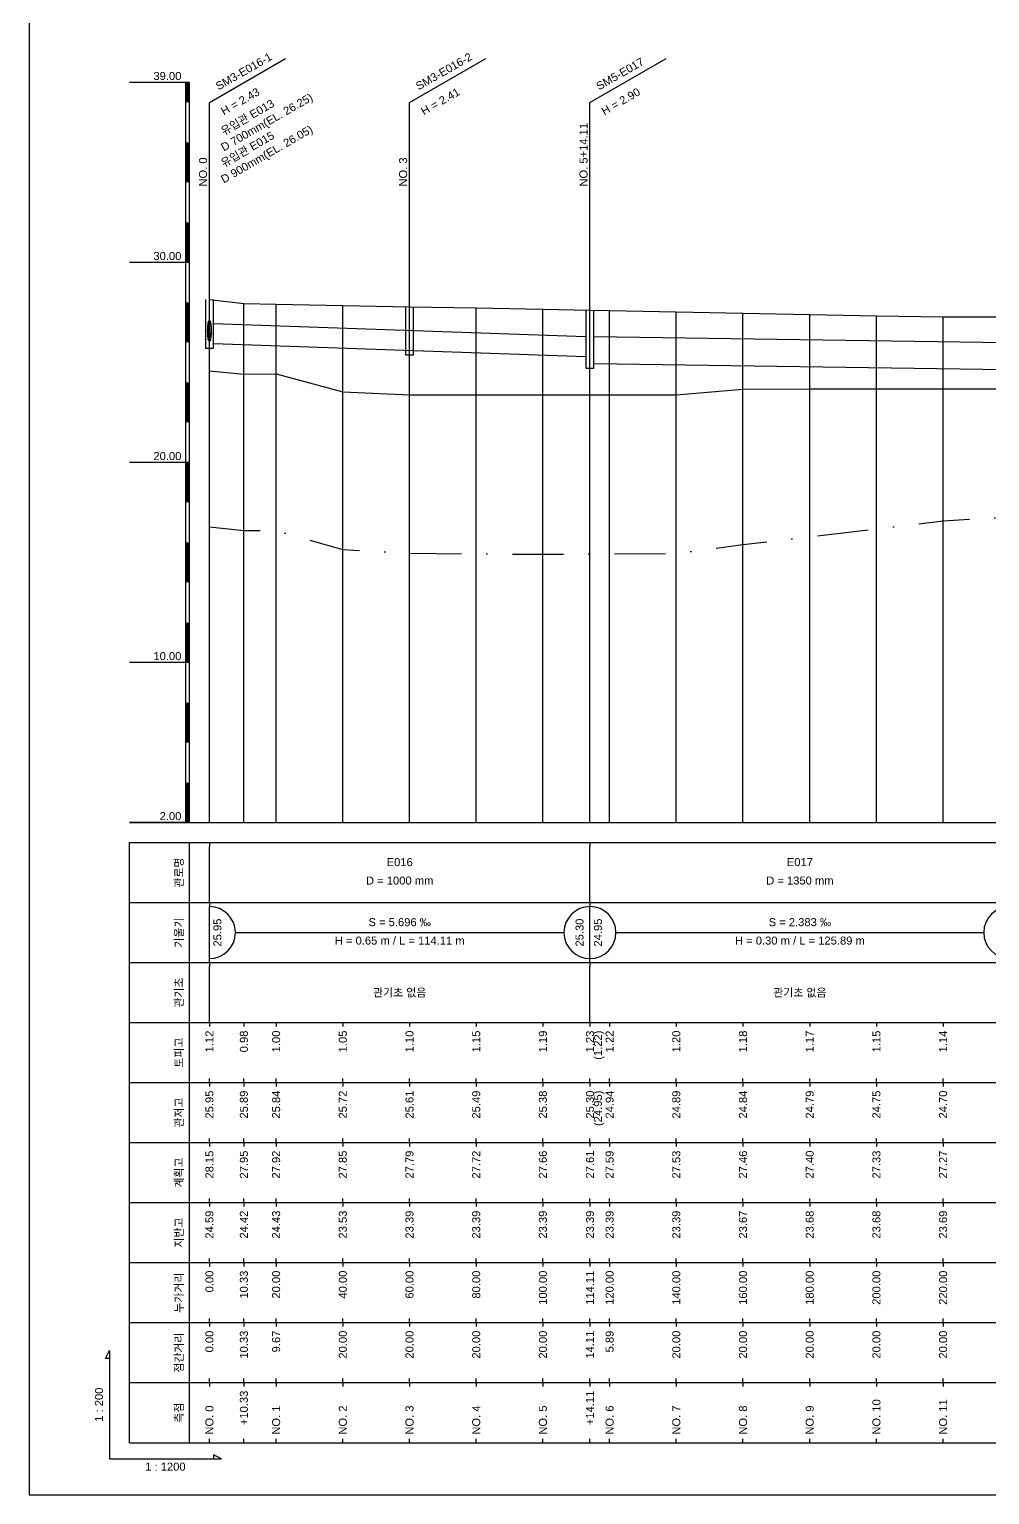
# Model space of a CAD drawing. Header units: millimetres. Extents: x -7351 to 135086, y 1419 to 5643.
# Drawn here: x 55729.4 to 55969.3, y 1419 to 1785.3 of the extents above; entities that cross this region are included whole.
import ezdxf
from ezdxf.enums import TextEntityAlignment as Align

# ---------------------------------------------------------------- set-up
doc = ezdxf.new("R2010")
doc.units = ezdxf.units.MM
doc.linetypes.add('DASHDOT', pattern=[25.4, 12.7, -6.35, 0, -6.35])
for name, color, linetype in [('KZ_종단_계획선', 1, 'Continuous'), ('KZ_종단_관로', 4, 'Continuous'), ('KZ_종단_깃발', 7, 'Continuous'), ('KZ_종단_도각', 7, 'Continuous'), ('KZ_종단_맨홀', 4, 'Continuous'), ('KZ_종단_수직선', 7, 'Continuous'), ('KZ_종단_암선1', 56, 'DASHDOT'), ('KZ_종단_원형관', 4, 'Continuous'), ('KZ_종단_지반선', 3, 'Continuous'), ('KZ_종단_테이블문자', 7, 'Continuous'), ('KZ_종단_테이블선', 7, 'Continuous'), ('KZ_종단_폴대', 7, 'Continuous')]:
    doc.layers.add(name, color=color, linetype=linetype)
doc.styles.get("Standard").update_dxf_attribs({"font": 'arial.ttf'})

msp = doc.modelspace()

# ---------------------------------------------------------------- linework, layer by layer
at = {"layer": 'KZ_종단_계획선'}
msp.add_lwpolyline([(55774.36, 1717.78), (55782.97, 1716.79), (55791.03, 1716.63), (55807.69, 1716.3), (55824.36, 1715.98), (55841.03, 1715.65), (55857.69, 1715.32), (55869.45, 1715.09), (55874.36, 1715), (55891.03, 1714.67), (55907.69, 1714.34), (55924.36, 1714.02), (55941.03, 1713.69), (55957.69, 1713.41), (55974.36, 1713.47)], dxfattribs=at)
at = {"layer": 'KZ_종단_관로'}
for p, q in [((55775.36, 1711.79), (55868.45, 1708.54)), ((55870.45, 1708.54), (55973.36, 1707.04)), ((55775.36, 1706.79), (55868.45, 1703.54)), ((55870.45, 1701.79), (55973.36, 1700.29))]:
    msp.add_line(p, q, dxfattribs=at)
at = {"layer": 'KZ_종단_깃발'}
for p, q in [((55774.36, 1766.99), (55793.41, 1777.99)), ((55824.36, 1766.99), (55843.41, 1777.99)), ((55869.45, 1766.99), (55888.51, 1777.99)), ((55774.36, 1587.04), (55774.36, 1766.99)), ((55824.36, 1587.04), (55824.36, 1766.99)), ((55869.45, 1587.04), (55869.45, 1766.99))]:
    msp.add_line(p, q, dxfattribs=at)
at = {"layer": 'KZ_종단_도각'}
msp.add_lwpolyline([(55729.36, 1419.04), (56570.36, 1419.04), (56570.36, 2013.04), (55729.36, 2013.04)], close=True, dxfattribs=at)
at = {"layer": 'KZ_종단_맨홀'}
for points in [[(55773.36, 1717.78), (55773.36, 1705.63), (55775.36, 1705.63), (55775.36, 1717.78)], [(55823.36, 1715.98), (55823.36, 1703.92), (55825.36, 1703.92), (55825.36, 1715.98)], [(55868.45, 1715.09), (55868.45, 1700.6), (55870.45, 1700.6), (55870.45, 1715.09)]]:
    msp.add_lwpolyline(points, dxfattribs=at)
at = {"layer": 'KZ_종단_수직선'}
for p, q in [((55774.36, 1587.04), (55774.36, 1717.78)), ((55782.97, 1587.04), (55782.97, 1716.79)), ((55791.03, 1587.04), (55791.03, 1716.63)), ((55807.69, 1587.04), (55807.69, 1716.3)), ((55824.36, 1587.04), (55824.36, 1715.98)), ((55841.03, 1587.04), (55841.03, 1715.65)), ((55857.69, 1587.04), (55857.69, 1715.32)), ((55869.45, 1587.04), (55869.45, 1715.09)), ((55874.36, 1587.04), (55874.36, 1715)), ((55891.03, 1587.04), (55891.03, 1714.67)), ((55907.69, 1587.04), (55907.69, 1714.34)), ((55924.36, 1587.04), (55924.36, 1714.02)), ((55941.03, 1587.04), (55941.03, 1713.69)), ((55957.69, 1587.04), (55957.69, 1713.41))]:
    msp.add_line(p, q, dxfattribs=at)
at = {"layer": 'KZ_종단_암선1', "flags": 128}
msp.add_lwpolyline([(55774.36, 1660.99), (55782.97, 1660.06), (55791.03, 1660.02), (55807.69, 1655.27), (55824.36, 1654.36), (55841.03, 1654.2), (55857.69, 1654.13), (55869.45, 1654.17), (55874.36, 1654.19), (55891.03, 1654.31), (55907.69, 1656.54), (55924.36, 1658.49), (55941.03, 1660.46), (55957.69, 1662.42), (55974.36, 1663.46), (55974.36, 1663.46), (55991.03, 1662.35), (56007.69, 1660.7), (56024.36, 1659.06), (56041.03, 1657.41), (56057.69, 1655.77), (56074.36, 1655.15), (56091.03, 1652.9), (56103.87, 1651.65), (56107.69, 1651.28), (56116.03, 1650.66), (56124.36, 1650.03), (56141.03, 1649.69), (56157.69, 1653.58), (56165.94, 1654.05), (56174.36, 1667.84), (56175.01, 1667.89), (56175.01, 1667.89), (56175.01, 1667.89), (56175.01, 1667.89), (56175.01, 1667.89), (56175.01, 1668.11), (56180.53, 1668.28)], dxfattribs=at)
at = {"layer": 'KZ_종단_원형관'}
for p, q in [((55773.93, 1710.37), (55773.95, 1710.81)), ((55773.95, 1710.81), (55773.98, 1711.23)), ((55773.98, 1711.23), (55774.02, 1711.6)), ((55774.02, 1711.6), (55774.08, 1711.92)), ((55774.02, 1710.33), (55774.03, 1710.68)), ((55774.03, 1710.68), (55774.04, 1711.03)), ((55774.04, 1711.03), (55774.07, 1711.35)), ((55774.07, 1711.35), (55774.1, 1711.64)), ((55774.08, 1711.92), (55774.14, 1712.19)), ((55774.1, 1711.64), (55774.14, 1711.89)), ((55774.14, 1712.19), (55774.21, 1712.38)), ((55774.14, 1711.89), (55774.19, 1712.1)), ((55774.19, 1712.1), (55774.24, 1712.25)), ((55774.21, 1712.38), (55774.28, 1712.5)), ((55774.24, 1712.25), (55774.3, 1712.34)), ((55774.28, 1712.5), (55774.36, 1712.54)), ((55774.3, 1712.34), (55774.36, 1712.37)), ((55774.36, 1712.54), (55774.44, 1712.5)), ((55774.36, 1712.37), (55774.42, 1712.34)), ((55774.42, 1712.34), (55774.48, 1712.25)), ((55774.44, 1712.5), (55774.51, 1712.38)), ((55774.48, 1712.25), (55774.53, 1712.1)), ((55774.51, 1712.38), (55774.58, 1712.19)), ((55774.53, 1712.1), (55774.58, 1711.89)), ((55774.58, 1712.19), (55774.64, 1711.92)), ((55774.58, 1711.89), (55774.62, 1711.64)), ((55774.62, 1711.64), (55774.65, 1711.35)), ((55774.64, 1711.92), (55774.7, 1711.6)), ((55774.65, 1711.35), (55774.68, 1711.03)), ((55774.68, 1711.03), (55774.69, 1710.68)), ((55774.69, 1710.68), (55774.7, 1710.33)), ((55774.7, 1711.6), (55774.74, 1711.23)), ((55774.74, 1711.23), (55774.77, 1710.81)), ((55774.77, 1710.81), (55774.79, 1710.37)), ((55773.92, 1709.91), (55773.93, 1710.37)), ((55773.93, 1709.46), (55773.92, 1709.91)), ((55773.95, 1709.02), (55773.93, 1709.46)), ((55773.98, 1708.6), (55773.95, 1709.02)), ((55774.02, 1708.23), (55773.98, 1708.6)), ((55774.03, 1709.97), (55774.02, 1710.33)), ((55774.08, 1707.9), (55774.02, 1708.23)), ((55774.04, 1709.63), (55774.03, 1709.97)), ((55774.07, 1709.31), (55774.04, 1709.63)), ((55774.1, 1709.02), (55774.07, 1709.31)), ((55774.14, 1707.64), (55774.08, 1707.9)), ((55774.14, 1708.77), (55774.1, 1709.02)), ((55774.19, 1708.56), (55774.14, 1708.77)), ((55774.21, 1707.45), (55774.14, 1707.64)), ((55774.24, 1708.41), (55774.19, 1708.56)), ((55774.28, 1707.33), (55774.21, 1707.45)), ((55774.3, 1708.32), (55774.24, 1708.41)), ((55774.36, 1707.29), (55774.28, 1707.33)), ((55774.36, 1708.29), (55774.3, 1708.32)), ((55774.42, 1708.32), (55774.36, 1708.29)), ((55774.44, 1707.33), (55774.36, 1707.29)), ((55774.48, 1708.41), (55774.42, 1708.32)), ((55774.51, 1707.45), (55774.44, 1707.33)), ((55774.53, 1708.56), (55774.48, 1708.41)), ((55774.58, 1707.64), (55774.51, 1707.45)), ((55774.58, 1708.77), (55774.53, 1708.56)), ((55774.62, 1709.02), (55774.58, 1708.77)), ((55774.64, 1707.9), (55774.58, 1707.64)), ((55774.65, 1709.31), (55774.62, 1709.02)), ((55774.7, 1708.23), (55774.64, 1707.9)), ((55774.68, 1709.63), (55774.65, 1709.31)), ((55774.69, 1709.97), (55774.68, 1709.63)), ((55774.7, 1710.33), (55774.69, 1709.97)), ((55774.74, 1708.6), (55774.7, 1708.23)), ((55774.77, 1709.02), (55774.74, 1708.6)), ((55774.79, 1709.46), (55774.77, 1709.02)), ((55774.79, 1710.37), (55774.8, 1709.91)), ((55774.8, 1709.91), (55774.79, 1709.46))]:
    msp.add_line(p, q, dxfattribs=at)
at = {"layer": 'KZ_종단_지반선', "flags": 128}
msp.add_lwpolyline([(55774.36, 1699.97), (55782.97, 1699.15), (55791.03, 1699.21), (55807.69, 1694.67), (55824.36, 1693.98), (55841.03, 1693.98), (55857.69, 1693.98), (55869.45, 1693.98), (55874.36, 1693.98), (55891.03, 1693.98), (55907.69, 1695.39), (55924.36, 1695.42), (55941.03, 1695.46), (55957.69, 1695.48), (55974.36, 1695.48)], dxfattribs=at)
at = {"layer": 'KZ_종단_테이블문자'}
for p, q in [((55774.36, 1582.04), (55774.36, 1581.04)), ((55774.36, 1568.04), (55774.36, 1581.04)), ((55869.45, 1582.04), (55869.45, 1581.04)), ((55869.45, 1582.04), (55869.45, 1581.04)), ((55869.45, 1568.04), (55869.45, 1581.04)), ((55869.45, 1568.04), (55869.45, 1581.04)), ((55774.36, 1567.04), (55774.36, 1568.04)), ((55869.45, 1567.04), (55869.45, 1568.04)), ((55869.45, 1567.04), (55869.45, 1568.04)), ((55774.36, 1567.04), (55774.36, 1566.04)), ((55774.36, 1553.04), (55774.36, 1566.04)), ((55869.45, 1567.04), (55869.45, 1566.04)), ((55869.45, 1567.04), (55869.45, 1566.04)), ((55869.45, 1553.04), (55869.45, 1566.04)), ((55869.45, 1553.04), (55869.45, 1566.04)), ((55780.78, 1559.54), (55863.03, 1559.54)), ((55875.87, 1559.54), (55967.94, 1559.54)), ((55774.36, 1552.04), (55774.36, 1553.04)), ((55869.45, 1552.04), (55869.45, 1553.04)), ((55869.45, 1552.04), (55869.45, 1553.04)), ((55774.36, 1552.04), (55774.36, 1551.04)), ((55774.36, 1538.04), (55774.36, 1551.04)), ((55869.45, 1552.04), (55869.45, 1551.04)), ((55869.45, 1552.04), (55869.45, 1551.04)), ((55869.45, 1538.04), (55869.45, 1551.04)), ((55869.45, 1538.04), (55869.45, 1551.04)), ((55774.36, 1537.04), (55774.36, 1538.04)), ((55869.45, 1537.04), (55869.45, 1538.04)), ((55869.45, 1537.04), (55869.45, 1538.04))]:
    msp.add_line(p, q, dxfattribs=at)
for centre, start, end in [((55774.36, 1559.54), 270, 90), ((55869.45, 1559.54), 90, 270), ((55869.45, 1559.54), 270, 90), ((55974.36, 1559.54), 90, 270)]:
    msp.add_arc(centre, 6.5, start, end, dxfattribs=at)
at = {"layer": 'KZ_종단_테이블선'}
for p, q in [((55754.36, 1587.04), (56185.53, 1587.04)), ((55754.36, 1567.04), (55754.36, 1582.04)), ((55754.36, 1582.04), (56185.53, 1582.04)), ((55769.36, 1567.04), (55769.36, 1582.04)), ((55754.36, 1552.04), (55754.36, 1567.04)), ((55754.36, 1567.04), (56185.53, 1567.04)), ((55769.36, 1552.04), (55769.36, 1567.04)), ((55754.36, 1537.04), (55754.36, 1552.04)), ((55754.36, 1552.04), (56185.53, 1552.04)), ((55769.36, 1537.04), (55769.36, 1552.04)), ((55754.36, 1522.04), (55754.36, 1537.04)), ((55754.36, 1537.04), (56185.53, 1537.04)), ((55769.36, 1522.04), (55769.36, 1537.04)), ((55774.36, 1537.04), (55774.36, 1536.04)), ((55782.97, 1537.04), (55782.97, 1536.04)), ((55791.03, 1537.04), (55791.03, 1536.04)), ((55807.69, 1537.04), (55807.69, 1536.04)), ((55824.36, 1537.04), (55824.36, 1536.04)), ((55841.03, 1537.04), (55841.03, 1536.04)), ((55857.69, 1537.04), (55857.69, 1536.04)), ((55869.45, 1537.04), (55869.45, 1536.04)), ((55874.36, 1537.04), (55874.36, 1536.04)), ((55891.03, 1537.04), (55891.03, 1536.04)), ((55907.69, 1537.04), (55907.69, 1536.04)), ((55924.36, 1537.04), (55924.36, 1536.04)), ((55941.03, 1537.04), (55941.03, 1536.04)), ((55957.69, 1537.04), (55957.69, 1536.04)), ((55754.36, 1507.04), (55754.36, 1522.04)), ((55754.36, 1522.04), (56185.53, 1522.04)), ((55769.36, 1507.04), (55769.36, 1522.04)), ((55774.36, 1522.04), (55774.36, 1523.04)), ((55774.36, 1522.04), (55774.36, 1521.04)), ((55782.97, 1522.04), (55782.97, 1523.04)), ((55782.97, 1522.04), (55782.97, 1521.04)), ((55791.03, 1522.04), (55791.03, 1523.04)), ((55791.03, 1522.04), (55791.03, 1521.04)), ((55807.69, 1522.04), (55807.69, 1523.04)), ((55807.69, 1522.04), (55807.69, 1521.04)), ((55824.36, 1522.04), (55824.36, 1523.04)), ((55824.36, 1522.04), (55824.36, 1521.04)), ((55841.03, 1522.04), (55841.03, 1523.04)), ((55841.03, 1522.04), (55841.03, 1521.04)), ((55857.69, 1522.04), (55857.69, 1523.04)), ((55857.69, 1522.04), (55857.69, 1521.04)), ((55869.45, 1522.04), (55869.45, 1523.04)), ((55869.45, 1522.04), (55869.45, 1521.04)), ((55874.36, 1522.04), (55874.36, 1523.04)), ((55874.36, 1522.04), (55874.36, 1521.04)), ((55891.03, 1522.04), (55891.03, 1523.04)), ((55891.03, 1522.04), (55891.03, 1521.04)), ((55907.69, 1522.04), (55907.69, 1523.04)), ((55907.69, 1522.04), (55907.69, 1521.04)), ((55924.36, 1522.04), (55924.36, 1523.04)), ((55924.36, 1522.04), (55924.36, 1521.04)), ((55941.03, 1522.04), (55941.03, 1523.04)), ((55941.03, 1522.04), (55941.03, 1521.04)), ((55957.69, 1522.04), (55957.69, 1523.04)), ((55957.69, 1522.04), (55957.69, 1521.04)), ((55754.36, 1492.04), (55754.36, 1507.04)), ((55754.36, 1507.04), (56185.53, 1507.04)), ((55769.36, 1492.04), (55769.36, 1507.04)), ((55774.36, 1507.04), (55774.36, 1508.04)), ((55774.36, 1507.04), (55774.36, 1506.04)), ((55782.97, 1507.04), (55782.97, 1508.04)), ((55782.97, 1507.04), (55782.97, 1506.04)), ((55791.03, 1507.04), (55791.03, 1508.04)), ((55791.03, 1507.04), (55791.03, 1506.04)), ((55807.69, 1507.04), (55807.69, 1508.04)), ((55807.69, 1507.04), (55807.69, 1506.04)), ((55824.36, 1507.04), (55824.36, 1508.04)), ((55824.36, 1507.04), (55824.36, 1506.04)), ((55841.03, 1507.04), (55841.03, 1508.04)), ((55841.03, 1507.04), (55841.03, 1506.04)), ((55857.69, 1507.04), (55857.69, 1508.04)), ((55857.69, 1507.04), (55857.69, 1506.04)), ((55869.45, 1507.04), (55869.45, 1508.04)), ((55869.45, 1507.04), (55869.45, 1506.04)), ((55874.36, 1507.04), (55874.36, 1508.04)), ((55874.36, 1507.04), (55874.36, 1506.04)), ((55891.03, 1507.04), (55891.03, 1508.04)), ((55891.03, 1507.04), (55891.03, 1506.04)), ((55907.69, 1507.04), (55907.69, 1508.04)), ((55907.69, 1507.04), (55907.69, 1506.04)), ((55924.36, 1507.04), (55924.36, 1508.04)), ((55924.36, 1507.04), (55924.36, 1506.04)), ((55941.03, 1507.04), (55941.03, 1508.04)), ((55941.03, 1507.04), (55941.03, 1506.04)), ((55957.69, 1507.04), (55957.69, 1508.04)), ((55957.69, 1507.04), (55957.69, 1506.04)), ((55754.36, 1477.04), (55754.36, 1492.04)), ((55754.36, 1492.04), (56185.53, 1492.04)), ((55769.36, 1477.04), (55769.36, 1492.04)), ((55774.36, 1492.04), (55774.36, 1493.04)), ((55774.36, 1492.04), (55774.36, 1491.04)), ((55782.97, 1492.04), (55782.97, 1493.04)), ((55782.97, 1492.04), (55782.97, 1491.04)), ((55791.03, 1492.04), (55791.03, 1493.04)), ((55791.03, 1492.04), (55791.03, 1491.04)), ((55807.69, 1492.04), (55807.69, 1493.04)), ((55807.69, 1492.04), (55807.69, 1491.04)), ((55824.36, 1492.04), (55824.36, 1493.04)), ((55824.36, 1492.04), (55824.36, 1491.04)), ((55841.03, 1492.04), (55841.03, 1493.04)), ((55841.03, 1492.04), (55841.03, 1491.04)), ((55857.69, 1492.04), (55857.69, 1493.04)), ((55857.69, 1492.04), (55857.69, 1491.04)), ((55869.45, 1492.04), (55869.45, 1493.04)), ((55869.45, 1492.04), (55869.45, 1491.04)), ((55874.36, 1492.04), (55874.36, 1493.04)), ((55874.36, 1492.04), (55874.36, 1491.04)), ((55891.03, 1492.04), (55891.03, 1493.04)), ((55891.03, 1492.04), (55891.03, 1491.04)), ((55907.69, 1492.04), (55907.69, 1493.04)), ((55907.69, 1492.04), (55907.69, 1491.04)), ((55924.36, 1492.04), (55924.36, 1493.04)), ((55924.36, 1492.04), (55924.36, 1491.04)), ((55941.03, 1492.04), (55941.03, 1493.04)), ((55941.03, 1492.04), (55941.03, 1491.04)), ((55957.69, 1492.04), (55957.69, 1493.04)), ((55957.69, 1492.04), (55957.69, 1491.04)), ((55754.36, 1462.04), (55754.36, 1477.04)), ((55754.36, 1477.04), (56185.53, 1477.04)), ((55769.36, 1462.04), (55769.36, 1477.04)), ((55774.36, 1477.04), (55774.36, 1478.04)), ((55774.36, 1477.04), (55774.36, 1476.04)), ((55782.97, 1477.04), (55782.97, 1478.04)), ((55782.97, 1477.04), (55782.97, 1476.04)), ((55791.03, 1477.04), (55791.03, 1478.04)), ((55791.03, 1477.04), (55791.03, 1476.04)), ((55807.69, 1477.04), (55807.69, 1478.04)), ((55807.69, 1477.04), (55807.69, 1476.04)), ((55824.36, 1477.04), (55824.36, 1478.04)), ((55824.36, 1477.04), (55824.36, 1476.04)), ((55841.03, 1477.04), (55841.03, 1478.04)), ((55841.03, 1477.04), (55841.03, 1476.04)), ((55857.69, 1477.04), (55857.69, 1478.04)), ((55857.69, 1477.04), (55857.69, 1476.04)), ((55869.45, 1477.04), (55869.45, 1478.04)), ((55869.45, 1477.04), (55869.45, 1476.04)), ((55874.36, 1477.04), (55874.36, 1478.04)), ((55874.36, 1477.04), (55874.36, 1476.04)), ((55891.03, 1477.04), (55891.03, 1478.04)), ((55891.03, 1477.04), (55891.03, 1476.04)), ((55907.69, 1477.04), (55907.69, 1478.04)), ((55907.69, 1477.04), (55907.69, 1476.04)), ((55924.36, 1477.04), (55924.36, 1478.04)), ((55924.36, 1477.04), (55924.36, 1476.04)), ((55941.03, 1477.04), (55941.03, 1478.04)), ((55941.03, 1477.04), (55941.03, 1476.04)), ((55957.69, 1477.04), (55957.69, 1478.04)), ((55957.69, 1477.04), (55957.69, 1476.04)), ((55754.36, 1447.04), (55754.36, 1462.04)), ((55754.36, 1462.04), (56185.53, 1462.04)), ((55769.36, 1447.04), (55769.36, 1462.04)), ((55774.36, 1462.04), (55774.36, 1463.04)), ((55774.36, 1462.04), (55774.36, 1461.04)), ((55782.97, 1462.04), (55782.97, 1463.04)), ((55782.97, 1462.04), (55782.97, 1461.04)), ((55791.03, 1462.04), (55791.03, 1463.04)), ((55791.03, 1462.04), (55791.03, 1461.04)), ((55807.69, 1462.04), (55807.69, 1463.04)), ((55807.69, 1462.04), (55807.69, 1461.04)), ((55824.36, 1462.04), (55824.36, 1463.04)), ((55824.36, 1462.04), (55824.36, 1461.04)), ((55841.03, 1462.04), (55841.03, 1463.04)), ((55841.03, 1462.04), (55841.03, 1461.04)), ((55857.69, 1462.04), (55857.69, 1463.04)), ((55857.69, 1462.04), (55857.69, 1461.04)), ((55869.45, 1462.04), (55869.45, 1463.04)), ((55869.45, 1462.04), (55869.45, 1461.04)), ((55874.36, 1462.04), (55874.36, 1463.04)), ((55874.36, 1462.04), (55874.36, 1461.04)), ((55891.03, 1462.04), (55891.03, 1463.04)), ((55891.03, 1462.04), (55891.03, 1461.04)), ((55907.69, 1462.04), (55907.69, 1463.04)), ((55907.69, 1462.04), (55907.69, 1461.04)), ((55924.36, 1462.04), (55924.36, 1463.04)), ((55924.36, 1462.04), (55924.36, 1461.04)), ((55941.03, 1462.04), (55941.03, 1463.04)), ((55941.03, 1462.04), (55941.03, 1461.04)), ((55957.69, 1462.04), (55957.69, 1463.04)), ((55957.69, 1462.04), (55957.69, 1461.04)), ((55754.36, 1432.04), (55754.36, 1447.04)), ((55754.36, 1447.04), (56185.53, 1447.04)), ((55769.36, 1432.04), (55769.36, 1447.04)), ((55774.36, 1447.04), (55774.36, 1448.04)), ((55774.36, 1447.04), (55774.36, 1446.04)), ((55782.97, 1447.04), (55782.97, 1448.04)), ((55782.97, 1447.04), (55782.97, 1446.04)), ((55791.03, 1447.04), (55791.03, 1448.04)), ((55791.03, 1447.04), (55791.03, 1446.04)), ((55807.69, 1447.04), (55807.69, 1448.04)), ((55807.69, 1447.04), (55807.69, 1446.04)), ((55824.36, 1447.04), (55824.36, 1448.04)), ((55824.36, 1447.04), (55824.36, 1446.04)), ((55841.03, 1447.04), (55841.03, 1448.04)), ((55841.03, 1447.04), (55841.03, 1446.04)), ((55857.69, 1447.04), (55857.69, 1448.04)), ((55857.69, 1447.04), (55857.69, 1446.04)), ((55869.45, 1447.04), (55869.45, 1448.04)), ((55869.45, 1447.04), (55869.45, 1446.04)), ((55874.36, 1447.04), (55874.36, 1448.04)), ((55874.36, 1447.04), (55874.36, 1446.04)), ((55891.03, 1447.04), (55891.03, 1448.04)), ((55891.03, 1447.04), (55891.03, 1446.04)), ((55907.69, 1447.04), (55907.69, 1448.04)), ((55907.69, 1447.04), (55907.69, 1446.04)), ((55924.36, 1447.04), (55924.36, 1448.04)), ((55924.36, 1447.04), (55924.36, 1446.04)), ((55941.03, 1447.04), (55941.03, 1448.04)), ((55941.03, 1447.04), (55941.03, 1446.04)), ((55957.69, 1447.04), (55957.69, 1448.04)), ((55957.69, 1447.04), (55957.69, 1446.04)), ((55774.36, 1432.04), (55774.36, 1433.04)), ((55782.97, 1432.04), (55782.97, 1433.04)), ((55791.03, 1432.04), (55791.03, 1433.04)), ((55807.69, 1432.04), (55807.69, 1433.04)), ((55824.36, 1432.04), (55824.36, 1433.04)), ((55841.03, 1432.04), (55841.03, 1433.04)), ((55857.69, 1432.04), (55857.69, 1433.04)), ((55869.45, 1432.04), (55869.45, 1433.04)), ((55874.36, 1432.04), (55874.36, 1433.04)), ((55891.03, 1432.04), (55891.03, 1433.04)), ((55907.69, 1432.04), (55907.69, 1433.04)), ((55924.36, 1432.04), (55924.36, 1433.04)), ((55941.03, 1432.04), (55941.03, 1433.04)), ((55957.69, 1432.04), (55957.69, 1433.04)), ((55754.36, 1432.04), (56185.53, 1432.04))]:
    msp.add_line(p, q, dxfattribs=at)
msp.add_lwpolyline([(55749.36, 1453.04), (55748.36, 1453.04), (55749.36, 1455.04), (55749.36, 1428.04), (55777.36, 1428.04), (55775.36, 1429.04), (55775.36, 1428.04)], dxfattribs=at)
at = {"layer": 'KZ_종단_폴대'}
for p, q in [((55769.36, 1772.04), (55754.36, 1772.04)), ((55769.36, 1727.04), (55754.36, 1727.04)), ((55769.36, 1677.04), (55754.36, 1677.04)), ((55769.36, 1627.04), (55754.36, 1627.04)), ((55769.36, 1587.04), (55754.36, 1587.04))]:
    msp.add_line(p, q, dxfattribs=at)
for points in [[(55768.86, 1767.04, 1, 1, 0), (55768.86, 1772.04, 1, 1, 0)], [(55768.86, 1747.04, 1, 1, 0), (55768.86, 1757.04, 1, 1, 0)], [(55768.86, 1727.04, 1, 1, 0), (55768.86, 1737.04, 1, 1, 0)], [(55768.86, 1707.04, 1, 1, 0), (55768.86, 1717.04, 1, 1, 0)], [(55768.86, 1687.04, 1, 1, 0), (55768.86, 1697.04, 1, 1, 0)], [(55768.86, 1667.04, 1, 1, 0), (55768.86, 1677.04, 1, 1, 0)], [(55768.86, 1647.04, 1, 1, 0), (55768.86, 1657.04, 1, 1, 0)], [(55768.86, 1627.04, 1, 1, 0), (55768.86, 1637.04, 1, 1, 0)], [(55768.86, 1607.04, 1, 1, 0), (55768.86, 1617.04, 1, 1, 0)], [(55768.86, 1587.04, 1, 1, 0), (55768.86, 1597.04, 1, 1, 0)]]:
    msp.add_lwpolyline(points, format="xyseb", dxfattribs=at)
msp.add_lwpolyline([(55769.36, 1587.04), (55769.36, 1772.04), (55768.36, 1772.04), (55768.36, 1587.04), (55769.36, 1587.04)], dxfattribs=at)

# ---------------------------------------------------------------- texts
at = {"layer": 'KZ_종단_깃발'}
for s, rotation, p in [('SM3-E016-1', 30, (55776.96, 1769.49)), ('SM3-E016-2', 30, (55826.96, 1769.49)), ('SM5-E017', 30, (55872.05, 1769.49)), ('NO. 5+14.11', 90, (55869.45, 1745.99)), ('NO. 0', 90, (55774.36, 1745.99)), ('NO. 3', 90, (55824.36, 1745.99))]:
    msp.add_text(s, height=2, rotation=rotation, dxfattribs=at).set_placement(p, align=Align.BOTTOM_LEFT)
for s, p in [('H = 2.43', (55776.96, 1765.49)), ('D 700mm(EL. 26.25)', (55776.96, 1756.49)), ('H = 2.41', (55826.96, 1765.49)), ('H = 2.90', (55872.05, 1765.49)), ('유입관 E013', (55776.96, 1760.49)), ('D 900mm(EL. 26.05)', (55776.96, 1748.49)), ('유입관 E015', (55776.96, 1752.49))]:
    msp.add_text(s, height=2, rotation=30, dxfattribs=at).set_placement(p, align=Align.TOP_LEFT)
at = {"layer": 'KZ_종단_테이블문자'}
for s, p in [('E016', (55821.91, 1575.54)), ('E017', (55921.91, 1575.54)), ('S = 5.696 ‰', (55821.91, 1560.54)), ('S = 2.383 ‰', (55921.91, 1560.54))]:
    msp.add_text(s, height=2, dxfattribs=at).set_placement(p, align=Align.BOTTOM_CENTER)
for s, p in [('D = 1000 mm', (55821.91, 1573.54)), ('D = 1350 mm', (55921.91, 1573.54)), ('H = 0.65 m / L = 114.11 m', (55821.91, 1558.54)), ('H = 0.30 m / L = 125.89 m', (55921.91, 1558.54))]:
    msp.add_text(s, height=2, dxfattribs=at).set_placement(p, align=Align.TOP_CENTER)
for s, p in [('25.95', (55775.36, 1559.54)), ('24.95', (55870.45, 1559.54))]:
    msp.add_text(s, height=2, rotation=90, dxfattribs=at).set_placement(p, align=Align.TOP_CENTER)
msp.add_text('25.30', height=2, rotation=90, dxfattribs=at).set_placement((55868.45, 1559.54), align=Align.BOTTOM_CENTER)
for p in [(55821.91, 1544.54), (55921.91, 1544.54)]:
    msp.add_text('관기초 없음', height=2, dxfattribs=at).set_placement(p, align=Align.MIDDLE_CENTER)
for s, p in [('1.12', (55774.36, 1535.04)), ('0.98', (55782.97, 1535.04)), ('1.00', (55791.03, 1535.04)), ('1.05', (55807.69, 1535.04)), ('1.10', (55824.36, 1535.04)), ('1.15', (55841.03, 1535.04)), ('1.19', (55857.69, 1535.04)), ('1.23', (55869.45, 1535.04)), ('(1.22)', (55871.45, 1535.04)), ('1.22', (55874.36, 1535.04)), ('1.20', (55891.03, 1535.04)), ('1.18', (55907.69, 1535.04)), ('1.17', (55924.36, 1535.04)), ('1.15', (55941.03, 1535.04)), ('1.14', (55957.69, 1535.04)), ('25.95', (55774.36, 1520.04)), ('25.89', (55782.97, 1520.04)), ('25.84', (55791.03, 1520.04)), ('25.72', (55807.69, 1520.04)), ('25.61', (55824.36, 1520.04)), ('25.49', (55841.03, 1520.04)), ('25.38', (55857.69, 1520.04)), ('25.30', (55869.45, 1520.04)), ('(24.95)', (55871.45, 1520.04)), ('24.94', (55874.36, 1520.04)), ('24.89', (55891.03, 1520.04)), ('24.84', (55907.69, 1520.04)), ('24.79', (55924.36, 1520.04)), ('24.75', (55941.03, 1520.04)), ('24.70', (55957.69, 1520.04)), ('28.15', (55774.36, 1505.04)), ('27.95', (55782.97, 1505.04)), ('27.92', (55791.03, 1505.04)), ('27.85', (55807.69, 1505.04)), ('27.79', (55824.36, 1505.04)), ('27.72', (55841.03, 1505.04)), ('27.66', (55857.69, 1505.04)), ('27.61', (55869.45, 1505.04)), ('27.59', (55874.36, 1505.04)), ('27.53', (55891.03, 1505.04)), ('27.46', (55907.69, 1505.04)), ('27.40', (55924.36, 1505.04)), ('27.33', (55941.03, 1505.04)), ('27.27', (55957.69, 1505.04)), ('24.59', (55774.36, 1490.04)), ('24.42', (55782.97, 1490.04)), ('24.43', (55791.03, 1490.04)), ('23.53', (55807.69, 1490.04)), ('23.39', (55824.36, 1490.04)), ('23.39', (55841.03, 1490.04)), ('23.39', (55857.69, 1490.04)), ('23.39', (55869.45, 1490.04)), ('23.39', (55874.36, 1490.04)), ('23.39', (55891.03, 1490.04)), ('23.67', (55907.69, 1490.04)), ('23.68', (55924.36, 1490.04)), ('23.68', (55941.03, 1490.04)), ('23.69', (55957.69, 1490.04)), ('0.00', (55774.36, 1475.04)), ('10.33', (55782.97, 1475.04)), ('20.00', (55791.03, 1475.04)), ('40.00', (55807.69, 1475.04)), ('60.00', (55824.36, 1475.04)), ('80.00', (55841.03, 1475.04)), ('100.00', (55857.69, 1475.04)), ('114.11', (55869.45, 1475.04)), ('120.00', (55874.36, 1475.04)), ('140.00', (55891.03, 1475.04)), ('160.00', (55907.69, 1475.04)), ('180.00', (55924.36, 1475.04)), ('200.00', (55941.03, 1475.04)), ('220.00', (55957.69, 1475.04)), ('0.00', (55774.36, 1460.04)), ('10.33', (55782.97, 1460.04)), ('9.67', (55791.03, 1460.04)), ('20.00', (55807.69, 1460.04)), ('20.00', (55824.36, 1460.04)), ('20.00', (55841.03, 1460.04)), ('20.00', (55857.69, 1460.04)), ('14.11', (55869.45, 1460.04)), ('5.89', (55874.36, 1460.04)), ('20.00', (55891.03, 1460.04)), ('20.00', (55907.69, 1460.04)), ('20.00', (55924.36, 1460.04)), ('20.00', (55941.03, 1460.04)), ('20.00', (55957.69, 1460.04)), ('+10.33', (55782.97, 1445.04)), ('+14.11', (55869.45, 1445.04))]:
    msp.add_text(s, height=2, rotation=90, dxfattribs=at).set_placement(p, align=Align.MIDDLE_RIGHT)
for s, p in [('NO. 0', (55774.36, 1434.04)), ('NO. 1', (55791.03, 1434.04)), ('NO. 2', (55807.69, 1434.04)), ('NO. 3', (55824.36, 1434.04)), ('NO. 4', (55841.03, 1434.04)), ('NO. 5', (55857.69, 1434.04)), ('NO. 6', (55874.36, 1434.04)), ('NO. 7', (55891.03, 1434.04)), ('NO. 8', (55907.69, 1434.04)), ('NO. 9', (55924.36, 1434.04)), ('NO. 10', (55941.03, 1434.04)), ('NO. 11', (55957.69, 1434.04))]:
    msp.add_text(s, height=2, rotation=90, dxfattribs=at).set_placement(p, align=Align.MIDDLE_LEFT)
at = {"layer": 'KZ_종단_테이블선'}
for s, p in [('관로명', (55768.36, 1574.54)), ('기울기', (55768.36, 1559.54)), ('관기초', (55768.36, 1544.54)), ('토피고', (55768.36, 1529.54)), ('관저고', (55768.36, 1514.54)), ('계획고', (55768.36, 1499.54)), ('지반고', (55768.36, 1484.54)), ('누가거리', (55768.36, 1469.54)), ('점간거리', (55768.36, 1454.54)), ('1 : 200', (55748.36, 1441.54)), ('측점', (55768.36, 1439.54))]:
    msp.add_text(s, height=2, rotation=90, dxfattribs=at).set_placement(p, align=Align.BOTTOM_CENTER)
msp.add_text('1 : 1200', height=2, dxfattribs=at).set_placement((55763.36, 1427.04), align=Align.TOP_CENTER)
at = {"layer": 'KZ_종단_폴대'}
for s, p in [('39.00', (55767.36, 1772.04)), ('30.00', (55767.36, 1727.04)), ('20.00', (55767.36, 1677.04)), ('10.00', (55767.36, 1627.04)), ('2.00', (55767.36, 1587.04))]:
    msp.add_text(s, height=2, dxfattribs=at).set_placement(p, align=Align.BOTTOM_RIGHT)

doc.saveas('drawing.dxf')
